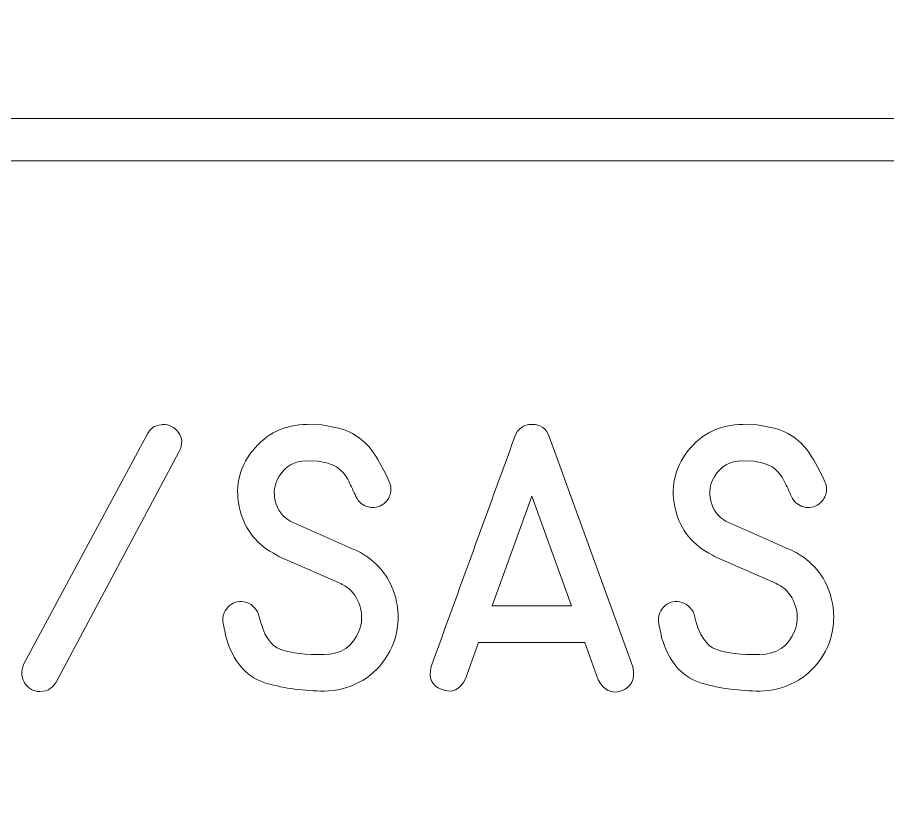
# Model space of a CAD drawing. Header units: millimetres. Extents: x -73 to 73, y -192 to 195.
# Drawn here: x -41.48 to -31.13, y 130.97 to 140.53 of the extents above; entities that cross this region are included whole.
import ezdxf

# ---------------------------------------------------------------- set-up
doc = ezdxf.new("R2010")
doc.units = ezdxf.units.MM
doc.header["$MEASUREMENT"] = 0
doc.layers.add('LED', color=7, linetype='Continuous')

msp = doc.modelspace()

# ---------------------------------------------------------------- linework, layer by layer
at = {"layer": 'LED', "color": 250, "lineweight": 9}
msp.add_open_spline([(70.6599, 74.2658), (70.9361, 74.248), (71.2072, 74.3453), (71.409, 74.5346), (71.409, 74.5346), (71.6108, 74.724), (71.7252, 74.987), (71.725, 75.2637), (71.725, 75.2637), (71.725, 75.2637), (71.725, 89.1213), (71.725, 89.1213), (71.725, 89.1213), (71.7248, 89.3867), (71.6193, 89.6411), (71.4315, 89.8287), (71.4315, 89.8287), (71.2437, 90.0162), (70.9904, 90.1215), (70.725, 90.1213), (70.725, 90.1213), (70.725, 90.1213), (68.2625, 90.1213), (68.2625, 90.1213), (68.2625, 90.1213), (65.9403, 90.1213), (63.7945, 91.3602), (62.6333, 93.3713), (62.6333, 93.3713), (61.4722, 95.3824), (61.4722, 97.8602), (62.6333, 99.8713), (62.6333, 99.8713), (63.7945, 101.8824), (65.9403, 103.1213), (68.2625, 103.1213), (68.2625, 103.1213), (68.2625, 103.1213), (70.725, 103.1213), (70.725, 103.1213), (70.725, 103.1213), (70.9904, 103.1215), (71.2448, 103.227), (71.4324, 103.4148), (71.4324, 103.4148), (71.6199, 103.6026), (71.7252, 103.8559), (71.725, 104.1213), (71.725, 104.1213), (71.725, 104.1213), (71.725, 174.8463), (71.725, 174.8463), (71.725, 174.8463), (71.7248, 175.1117), (71.6193, 175.3661), (71.4315, 175.5537), (71.4315, 175.5537), (71.2437, 175.7412), (70.9904, 175.8465), (70.725, 175.8463), (70.725, 175.8463), (70.725, 175.8463), (68.2625, 175.8463), (68.2625, 175.8463), (68.2625, 175.8463), (65.9403, 175.8463), (63.7945, 177.0852), (62.6333, 179.0963), (62.6333, 179.0963), (61.4722, 181.1074), (61.4722, 183.5852), (62.6333, 185.5963), (62.6333, 185.5963), (63.7945, 187.6074), (65.9403, 188.8463), (68.2625, 188.8463), (68.2625, 188.8463), (68.2625, 188.8463), (70.725, 188.8463), (70.725, 188.8463), (70.725, 188.8463), (70.9904, 188.8465), (71.2448, 188.952), (71.4324, 189.1398), (71.4324, 189.1398), (71.6199, 189.3276), (71.7252, 189.5809), (71.725, 189.8463), (71.725, 189.8463), (71.725, 189.8463), (71.725, 193.6206), (71.725, 193.6206), (71.725, 193.6206), (71.7248, 193.886), (71.6193, 194.1404), (71.4315, 194.328), (71.4315, 194.328), (71.2437, 194.5155), (70.9904, 194.6208), (70.725, 194.6206), (70.725, 194.6206), (70.725, 194.6206), (-70.725, 194.6206), (-70.725, 194.6206), (-70.725, 194.6206), (-70.9904, 194.6204), (-71.2448, 194.5148), (-71.4324, 194.3271), (-71.4324, 194.3271), (-71.6199, 194.1393), (-71.7252, 193.886), (-71.725, 193.6206), (-71.725, 193.6206), (-71.725, 193.6206), (-71.725, 189.8463), (-71.725, 189.8463), (-71.725, 189.8463), (-71.7248, 189.5809), (-71.6192, 189.3265), (-71.4315, 189.1389), (-71.4315, 189.1389), (-71.2437, 188.9514), (-70.9904, 188.8461), (-70.725, 188.8463), (-70.725, 188.8463), (-70.725, 188.8463), (-68.2625, 188.8463), (-68.2625, 188.8463), (-68.2625, 188.8463), (-65.9403, 188.8463), (-63.7944, 187.6074), (-62.6333, 185.5963), (-62.6333, 185.5963), (-61.4722, 183.5852), (-61.4722, 181.1074), (-62.6333, 179.0963), (-62.6333, 179.0963), (-63.7944, 177.0852), (-65.9403, 175.8463), (-68.2625, 175.8463), (-68.2625, 175.8463), (-68.2625, 175.8463), (-70.725, 175.8463), (-70.725, 175.8463), (-70.725, 175.8463), (-70.9904, 175.8461), (-71.2448, 175.7405), (-71.4324, 175.5528), (-71.4324, 175.5528), (-71.6199, 175.365), (-71.7252, 175.1117), (-71.725, 174.8463), (-71.725, 174.8463), (-71.725, 174.8463), (-71.725, 104.1213), (-71.725, 104.1213), (-71.725, 104.1213), (-71.7248, 103.8559), (-71.6192, 103.6015), (-71.4315, 103.4139), (-71.4315, 103.4139), (-71.2437, 103.2264), (-70.9904, 103.1211), (-70.725, 103.1213), (-70.725, 103.1213), (-70.725, 103.1213), (-68.2625, 103.1213), (-68.2625, 103.1213), (-68.2625, 103.1213), (-65.9403, 103.1213), (-63.7944, 101.8824), (-62.6333, 99.8713), (-62.6333, 99.8713), (-61.4722, 97.8602), (-61.4722, 95.3824), (-62.6333, 93.3713), (-62.6333, 93.3713), (-63.7944, 91.3602), (-65.9403, 90.1213), (-68.2625, 90.1213), (-68.2625, 90.1213), (-68.2625, 90.1213), (-70.725, 90.1213), (-70.725, 90.1213), (-70.725, 90.1213), (-70.9904, 90.1211), (-71.2448, 90.0155), (-71.4324, 89.8278), (-71.4324, 89.8278), (-71.6199, 89.64), (-71.7252, 89.3867), (-71.725, 89.1213), (-71.725, 89.1213), (-71.725, 89.1213), (-71.725, 84.4887), (-71.725, 84.4887), (-71.725, 84.4887), (-71.7247, 83.9613), (-71.3163, 83.5248), (-70.7901, 83.4908), (-70.7901, 83.4908), (-70.7901, 83.4908), (70.6599, 74.2658), (70.6599, 74.2658)], degree=3, knots=[0, 0, 0, 0, 0.0192308, 0.0192308, 0.0192308, 0.0192308, 0.0384615, 0.0384615, 0.0384615, 0.0384615, 0.0576923, 0.0576923, 0.0576923, 0.0576923, 0.0769231, 0.0769231, 0.0769231, 0.0769231, 0.0961538, 0.0961538, 0.0961538, 0.0961538, 0.1153846, 0.1153846, 0.1153846, 0.1153846, 0.1346154, 0.1346154, 0.1346154, 0.1346154, 0.1538462, 0.1538462, 0.1538462, 0.1538462, 0.1730769, 0.1730769, 0.1730769, 0.1730769, 0.1923077, 0.1923077, 0.1923077, 0.1923077, 0.2115385, 0.2115385, 0.2115385, 0.2115385, 0.2307692, 0.2307692, 0.2307692, 0.2307692, 0.25, 0.25, 0.25, 0.25, 0.2692308, 0.2692308, 0.2692308, 0.2692308, 0.2884615, 0.2884615, 0.2884615, 0.2884615, 0.3076923, 0.3076923, 0.3076923, 0.3076923, 0.3269231, 0.3269231, 0.3269231, 0.3269231, 0.3461538, 0.3461538, 0.3461538, 0.3461538, 0.3653846, 0.3653846, 0.3653846, 0.3653846, 0.3846154, 0.3846154, 0.3846154, 0.3846154, 0.4038462, 0.4038462, 0.4038462, 0.4038462, 0.4230769, 0.4230769, 0.4230769, 0.4230769, 0.4423077, 0.4423077, 0.4423077, 0.4423077, 0.4615385, 0.4615385, 0.4615385, 0.4615385, 0.4807692, 0.4807692, 0.4807692, 0.4807692, 0.5, 0.5, 0.5, 0.5, 0.5192308, 0.5192308, 0.5192308, 0.5192308, 0.5384615, 0.5384615, 0.5384615, 0.5384615, 0.5576923, 0.5576923, 0.5576923, 0.5576923, 0.5769231, 0.5769231, 0.5769231, 0.5769231, 0.5961538, 0.5961538, 0.5961538, 0.5961538, 0.6153846, 0.6153846, 0.6153846, 0.6153846, 0.6346154, 0.6346154, 0.6346154, 0.6346154, 0.6538462, 0.6538462, 0.6538462, 0.6538462, 0.6730769, 0.6730769, 0.6730769, 0.6730769, 0.6923077, 0.6923077, 0.6923077, 0.6923077, 0.7115385, 0.7115385, 0.7115385, 0.7115385, 0.7307692, 0.7307692, 0.7307692, 0.7307692, 0.75, 0.75, 0.75, 0.75, 0.7692308, 0.7692308, 0.7692308, 0.7692308, 0.7884615, 0.7884615, 0.7884615, 0.7884615, 0.8076923, 0.8076923, 0.8076923, 0.8076923, 0.8269231, 0.8269231, 0.8269231, 0.8269231, 0.8461538, 0.8461538, 0.8461538, 0.8461538, 0.8653846, 0.8653846, 0.8653846, 0.8653846, 0.8846154, 0.8846154, 0.8846154, 0.8846154, 0.9038462, 0.9038462, 0.9038462, 0.9038462, 0.9230769, 0.9230769, 0.9230769, 0.9230769, 0.9423077, 0.9423077, 0.9423077, 0.9423077, 0.9615385, 0.9615385, 0.9615385, 0.9615385, 1, 1, 1, 1], dxfattribs=at)
at = {"layer": 'LED', "color": 175, "lineweight": 9}
msp.add_open_spline([(-58.936, 139.3252), (-58.936, 139.3252), (-24.736, 139.3252), (-24.736, 139.3252), (-24.736, 139.3252), (-24.736, 139.3252), (-24.736, 138.8252), (-24.736, 138.8252), (-24.736, 138.8252), (-24.736, 138.8252), (-58.936, 138.8252), (-58.936, 138.8252), (-58.936, 138.8252), (-58.936, 138.8252), (-58.936, 139.3252), (-58.936, 139.3252)], degree=3, knots=[0, 0, 0, 0, 0.2, 0.2, 0.2, 0.2, 0.4, 0.4, 0.4, 0.4, 0.6, 0.6, 0.6, 0.6, 1, 1, 1, 1], dxfattribs=at)
at = {"layer": 'LED', "color": 240, "lineweight": 9}
for points, knots in [([(-39.9354, 135.5767), (-39.9042, 135.6328), (-39.8666, 135.6656), (-39.8227, 135.6751), (-39.8227, 135.6751), (-39.7788, 135.6851), (-39.7544, 135.6899), (-39.7492, 135.6899), (-39.7492, 135.6899), (-39.6745, 135.6899), (-39.6132, 135.6576), (-39.565, 135.5936), (-39.565, 135.5936), (-39.5163, 135.5296), (-39.5137, 135.4544), (-39.5571, 135.3676), (-39.5571, 135.3676), (-39.5571, 135.3676), (-41.0202, 132.6266), (-41.0202, 132.6266), (-41.0202, 132.6266), (-41.0329, 132.6027), (-41.0551, 132.5784), (-41.0869, 132.553), (-41.0869, 132.553), (-41.1192, 132.5276), (-41.1615, 132.5149), (-41.2144, 132.5149), (-41.2144, 132.5149), (-41.2885, 132.5149), (-41.3478, 132.5472), (-41.3917, 132.6112), (-41.3917, 132.6112), (-41.4356, 132.6752), (-41.4398, 132.752), (-41.4049, 132.8419), (-41.4049, 132.8419), (-41.4049, 132.8419), (-39.9354, 135.5767), (-39.9354, 135.5767)], [0, 0, 0, 0, 0.0909091, 0.0909091, 0.0909091, 0.0909091, 0.1818182, 0.1818182, 0.1818182, 0.1818182, 0.2727273, 0.2727273, 0.2727273, 0.2727273, 0.3636364, 0.3636364, 0.3636364, 0.3636364, 0.4545455, 0.4545455, 0.4545455, 0.4545455, 0.5454545, 0.5454545, 0.5454545, 0.5454545, 0.6363636, 0.6363636, 0.6363636, 0.6363636, 0.7272727, 0.7272727, 0.7272727, 0.7272727, 0.8181818, 0.8181818, 0.8181818, 0.8181818, 1, 1, 1, 1]), ([(-37.4779, 134.2045), (-37.4779, 134.2045), (-37.4531, 134.1939), (-37.4531, 134.1939), (-37.4531, 134.1939), (-37.4531, 134.1939), (-37.425, 134.1802), (-37.425, 134.1802), (-37.425, 134.1802), (-37.425, 134.1802), (-37.4002, 134.1659), (-37.4002, 134.1659), (-37.4002, 134.1659), (-37.3933, 134.1606), (-37.3848, 134.1558), (-37.3763, 134.1511), (-37.3763, 134.1511), (-37.3673, 134.1469), (-37.3589, 134.1416), (-37.3504, 134.1368), (-37.3504, 134.1368), (-37.1462, 134.0024), (-37.0192, 133.8161), (-36.971, 133.5785), (-36.971, 133.5785), (-36.9525, 133.4854), (-36.9482, 133.3896), (-36.9583, 133.2917), (-36.9583, 133.2917), (-36.9752, 133.151), (-37.0244, 133.0213), (-37.1065, 132.9017), (-37.1065, 132.9017), (-37.1885, 132.7821), (-37.2917, 132.6901), (-37.4155, 132.625), (-37.4155, 132.625), (-37.5489, 132.5546), (-37.687, 132.5197), (-37.8298, 132.5197), (-37.8298, 132.5197), (-38.0696, 132.5197), (-38.2982, 132.5504), (-38.5167, 132.6117), (-38.5167, 132.6117), (-38.7347, 132.6731), (-38.8903, 132.8377), (-38.9829, 133.1055), (-38.9829, 133.1055), (-38.9956, 133.1398), (-39.0046, 133.1748), (-39.0109, 133.2108), (-39.0109, 133.2108), (-39.0173, 133.2473), (-39.0247, 133.2833), (-39.0326, 133.3198), (-39.0326, 133.3198), (-39.048, 133.3938), (-39.03, 133.4595), (-38.9776, 133.5166), (-38.9776, 133.5166), (-38.9257, 133.5732), (-38.8607, 133.5949), (-38.7834, 133.5817), (-38.7834, 133.5817), (-38.7014, 133.5648), (-38.6448, 133.5145), (-38.6125, 133.4298), (-38.6125, 133.4298), (-38.6125, 133.4298), (-38.6077, 133.4155), (-38.6077, 133.4155), (-38.6077, 133.4155), (-38.5585, 133.1912), (-38.4717, 133.0573), (-38.3484, 133.0139), (-38.3484, 133.0139), (-38.2246, 132.9705), (-38.0531, 132.9509), (-37.833, 132.9552), (-37.833, 132.9552), (-37.6303, 132.9552), (-37.4912, 133.0504), (-37.4155, 133.2404), (-37.4155, 133.2404), (-37.3827, 133.3251), (-37.3774, 133.4134), (-37.4002, 133.505), (-37.4002, 133.505), (-37.4229, 133.596), (-37.4679, 133.6727), (-37.5351, 133.7336), (-37.5351, 133.7336), (-37.5653, 133.7595), (-37.6044, 133.7833), (-37.6531, 133.8061), (-37.6531, 133.8061), (-37.6531, 133.8061), (-38.3706, 134.1209), (-38.3706, 134.1209), (-38.3706, 134.1209), (-38.3706, 134.1209), (-38.3939, 134.1336), (-38.3939, 134.1336), (-38.3939, 134.1336), (-38.6289, 134.2574), (-38.7744, 134.4337), (-38.831, 134.6623), (-38.831, 134.6623), (-38.9003, 134.9268), (-38.8522, 135.1639), (-38.686, 135.3745), (-38.686, 135.3745), (-38.5204, 135.5846), (-38.3024, 135.6899), (-38.033, 135.6899), (-38.033, 135.6899), (-38.033, 135.6899), (-37.8621, 135.6851), (-37.8621, 135.6851), (-37.8621, 135.6851), (-37.8066, 135.6751), (-37.7526, 135.665), (-37.7013, 135.655), (-37.7013, 135.655), (-37.6494, 135.6455), (-37.597, 135.6285), (-37.5446, 135.6047), (-37.5446, 135.6047), (-37.4144, 135.5439), (-37.3144, 135.4597), (-37.2451, 135.3534), (-37.2451, 135.3534), (-37.1758, 135.247), (-37.1133, 135.1316), (-37.0578, 135.0078), (-37.0578, 135.0078), (-37.0525, 134.9962), (-37.0477, 134.9829), (-37.0435, 134.9676), (-37.0435, 134.9676), (-37.0324, 134.9168), (-37.0377, 134.8708), (-37.0594, 134.8295), (-37.0594, 134.8295), (-37.0715, 134.8035), (-37.0848, 134.784), (-37.098, 134.7707), (-37.098, 134.7707), (-37.1112, 134.757), (-37.1223, 134.748), (-37.1303, 134.7427), (-37.1303, 134.7427), (-37.1843, 134.7046), (-37.243, 134.693), (-37.307, 134.7088), (-37.307, 134.7088), (-37.3716, 134.7231), (-37.4203, 134.7644), (-37.4547, 134.8327), (-37.4547, 134.8327), (-37.4816, 134.8924), (-37.5102, 134.9538), (-37.5404, 135.0163), (-37.5404, 135.0163), (-37.5711, 135.0787), (-37.6139, 135.1306), (-37.6684, 135.1724), (-37.6684, 135.1724), (-37.6912, 135.1888), (-37.7134, 135.201), (-37.7346, 135.2084), (-37.7346, 135.2084), (-37.7558, 135.2163), (-37.779, 135.2248), (-37.805, 135.2343), (-37.805, 135.2343), (-37.805, 135.2343), (-37.9055, 135.2512), (-37.9055, 135.2512), (-37.9055, 135.2512), (-37.9055, 135.2512), (-38.0484, 135.256), (-38.0484, 135.256), (-38.0484, 135.256), (-38.187, 135.2539), (-38.2929, 135.1941), (-38.3659, 135.0761), (-38.3659, 135.0761), (-38.4156, 135.0004), (-38.4341, 134.9163), (-38.422, 134.8231), (-38.422, 134.8231), (-38.4077, 134.7088), (-38.3537, 134.6199), (-38.2606, 134.5564), (-38.2606, 134.5564), (-38.2563, 134.5538), (-38.2521, 134.5501), (-38.2468, 134.5464), (-38.2468, 134.5464), (-38.2415, 134.5432), (-38.2357, 134.5395), (-38.2299, 134.5363), (-38.2299, 134.5363), (-38.2299, 134.5363), (-38.2124, 134.5289), (-38.2124, 134.5289), (-38.2124, 134.5289), (-38.2124, 134.5289), (-38.1939, 134.521), (-38.1939, 134.521), (-38.1939, 134.521), (-38.1939, 134.521), (-37.4779, 134.2045), (-37.4779, 134.2045)], [0, 0, 0, 0, 0.0181818, 0.0181818, 0.0181818, 0.0181818, 0.0363636, 0.0363636, 0.0363636, 0.0363636, 0.0545455, 0.0545455, 0.0545455, 0.0545455, 0.0727273, 0.0727273, 0.0727273, 0.0727273, 0.0909091, 0.0909091, 0.0909091, 0.0909091, 0.1090909, 0.1090909, 0.1090909, 0.1090909, 0.1272727, 0.1272727, 0.1272727, 0.1272727, 0.1454545, 0.1454545, 0.1454545, 0.1454545, 0.1636364, 0.1636364, 0.1636364, 0.1636364, 0.1818182, 0.1818182, 0.1818182, 0.1818182, 0.2, 0.2, 0.2, 0.2, 0.2181818, 0.2181818, 0.2181818, 0.2181818, 0.2363636, 0.2363636, 0.2363636, 0.2363636, 0.2545455, 0.2545455, 0.2545455, 0.2545455, 0.2727273, 0.2727273, 0.2727273, 0.2727273, 0.2909091, 0.2909091, 0.2909091, 0.2909091, 0.3090909, 0.3090909, 0.3090909, 0.3090909, 0.3272727, 0.3272727, 0.3272727, 0.3272727, 0.3454545, 0.3454545, 0.3454545, 0.3454545, 0.3636364, 0.3636364, 0.3636364, 0.3636364, 0.3818182, 0.3818182, 0.3818182, 0.3818182, 0.4, 0.4, 0.4, 0.4, 0.4181818, 0.4181818, 0.4181818, 0.4181818, 0.4363636, 0.4363636, 0.4363636, 0.4363636, 0.4545455, 0.4545455, 0.4545455, 0.4545455, 0.4727273, 0.4727273, 0.4727273, 0.4727273, 0.4909091, 0.4909091, 0.4909091, 0.4909091, 0.5090909, 0.5090909, 0.5090909, 0.5090909, 0.5272727, 0.5272727, 0.5272727, 0.5272727, 0.5454545, 0.5454545, 0.5454545, 0.5454545, 0.5636364, 0.5636364, 0.5636364, 0.5636364, 0.5818182, 0.5818182, 0.5818182, 0.5818182, 0.6, 0.6, 0.6, 0.6, 0.6181818, 0.6181818, 0.6181818, 0.6181818, 0.6363636, 0.6363636, 0.6363636, 0.6363636, 0.6545455, 0.6545455, 0.6545455, 0.6545455, 0.6727273, 0.6727273, 0.6727273, 0.6727273, 0.6909091, 0.6909091, 0.6909091, 0.6909091, 0.7090909, 0.7090909, 0.7090909, 0.7090909, 0.7272727, 0.7272727, 0.7272727, 0.7272727, 0.7454545, 0.7454545, 0.7454545, 0.7454545, 0.7636364, 0.7636364, 0.7636364, 0.7636364, 0.7818182, 0.7818182, 0.7818182, 0.7818182, 0.8, 0.8, 0.8, 0.8, 0.8181818, 0.8181818, 0.8181818, 0.8181818, 0.8363636, 0.8363636, 0.8363636, 0.8363636, 0.8545455, 0.8545455, 0.8545455, 0.8545455, 0.8727273, 0.8727273, 0.8727273, 0.8727273, 0.8909091, 0.8909091, 0.8909091, 0.8909091, 0.9090909, 0.9090909, 0.9090909, 0.9090909, 0.9272727, 0.9272727, 0.9272727, 0.9272727, 0.9454545, 0.9454545, 0.9454545, 0.9454545, 0.9636364, 0.9636364, 0.9636364, 0.9636364, 1, 1, 1, 1]), ([(-36.5583, 132.8139), (-36.3932, 133.27), (-36.2276, 133.7256), (-36.0619, 134.1807), (-36.0619, 134.1807), (-35.8958, 134.6358), (-35.7296, 135.0914), (-35.5635, 135.547), (-35.5635, 135.547), (-35.5291, 135.6412), (-35.4613, 135.6888), (-35.3603, 135.6899), (-35.3603, 135.6899), (-35.2587, 135.691), (-35.1904, 135.6433), (-35.1555, 135.547), (-35.1555, 135.547), (-35.1555, 135.547), (-34.1617, 132.8065), (-34.1617, 132.8065), (-34.1617, 132.8065), (-34.131, 132.6604), (-34.1754, 132.5668), (-34.295, 132.5244), (-34.295, 132.5244), (-34.4152, 132.4816), (-34.5072, 132.5255), (-34.5729, 132.6546), (-34.5729, 132.6546), (-34.5729, 132.6546), (-34.7321, 133.098), (-34.7321, 133.098), (-34.7321, 133.098), (-34.7321, 133.098), (-35.9958, 133.098), (-35.9958, 133.098), (-35.9958, 133.098), (-35.9958, 133.098), (-36.1508, 132.6652), (-36.1508, 132.6652), (-36.1508, 132.6652), (-36.217, 132.535), (-36.3112, 132.4927), (-36.4329, 132.5377), (-36.4329, 132.5377), (-36.5551, 132.5821), (-36.5969, 132.6747), (-36.5583, 132.8139)], [0, 0, 0, 0, 0.0769231, 0.0769231, 0.0769231, 0.0769231, 0.1538462, 0.1538462, 0.1538462, 0.1538462, 0.2307692, 0.2307692, 0.2307692, 0.2307692, 0.3076923, 0.3076923, 0.3076923, 0.3076923, 0.3846154, 0.3846154, 0.3846154, 0.3846154, 0.4615385, 0.4615385, 0.4615385, 0.4615385, 0.5384615, 0.5384615, 0.5384615, 0.5384615, 0.6153846, 0.6153846, 0.6153846, 0.6153846, 0.6923077, 0.6923077, 0.6923077, 0.6923077, 0.7692308, 0.7692308, 0.7692308, 0.7692308, 0.8461538, 0.8461538, 0.8461538, 0.8461538, 1, 1, 1, 1]), ([(-32.2969, 134.2045), (-32.2969, 134.2045), (-32.2721, 134.1939), (-32.2721, 134.1939), (-32.2721, 134.1939), (-32.2721, 134.1939), (-32.244, 134.1802), (-32.244, 134.1802), (-32.244, 134.1802), (-32.244, 134.1802), (-32.2192, 134.1659), (-32.2192, 134.1659), (-32.2192, 134.1659), (-32.2123, 134.1606), (-32.2038, 134.1558), (-32.1953, 134.1511), (-32.1953, 134.1511), (-32.1863, 134.1469), (-32.1779, 134.1416), (-32.1694, 134.1368), (-32.1694, 134.1368), (-31.9652, 134.0024), (-31.8382, 133.8161), (-31.79, 133.5785), (-31.79, 133.5785), (-31.7715, 133.4854), (-31.7672, 133.3896), (-31.7773, 133.2917), (-31.7773, 133.2917), (-31.7942, 133.151), (-31.8434, 133.0213), (-31.9255, 132.9017), (-31.9255, 132.9017), (-32.0075, 132.7821), (-32.1107, 132.6901), (-32.2345, 132.625), (-32.2345, 132.625), (-32.3679, 132.5546), (-32.506, 132.5197), (-32.6488, 132.5197), (-32.6488, 132.5197), (-32.8886, 132.5197), (-33.1172, 132.5504), (-33.3357, 132.6117), (-33.3357, 132.6117), (-33.5537, 132.6731), (-33.7093, 132.8377), (-33.8019, 133.1055), (-33.8019, 133.1055), (-33.8146, 133.1398), (-33.8236, 133.1748), (-33.8299, 133.2108), (-33.8299, 133.2108), (-33.8363, 133.2473), (-33.8437, 133.2833), (-33.8516, 133.3198), (-33.8516, 133.3198), (-33.867, 133.3938), (-33.849, 133.4595), (-33.7966, 133.5166), (-33.7966, 133.5166), (-33.7447, 133.5732), (-33.6797, 133.5949), (-33.6024, 133.5817), (-33.6024, 133.5817), (-33.5204, 133.5648), (-33.4638, 133.5145), (-33.4315, 133.4298), (-33.4315, 133.4298), (-33.4315, 133.4298), (-33.4267, 133.4155), (-33.4267, 133.4155), (-33.4267, 133.4155), (-33.3775, 133.1912), (-33.2907, 133.0573), (-33.1674, 133.0139), (-33.1674, 133.0139), (-33.0436, 132.9705), (-32.8721, 132.9509), (-32.652, 132.9552), (-32.652, 132.9552), (-32.4493, 132.9552), (-32.3102, 133.0504), (-32.2345, 133.2404), (-32.2345, 133.2404), (-32.2017, 133.3251), (-32.1964, 133.4134), (-32.2192, 133.505), (-32.2192, 133.505), (-32.2419, 133.596), (-32.2869, 133.6727), (-32.3541, 133.7336), (-32.3541, 133.7336), (-32.3843, 133.7595), (-32.4234, 133.7833), (-32.4721, 133.8061), (-32.4721, 133.8061), (-32.4721, 133.8061), (-33.1896, 134.1209), (-33.1896, 134.1209), (-33.1896, 134.1209), (-33.1896, 134.1209), (-33.2129, 134.1336), (-33.2129, 134.1336), (-33.2129, 134.1336), (-33.4479, 134.2574), (-33.5934, 134.4337), (-33.65, 134.6623), (-33.65, 134.6623), (-33.7193, 134.9268), (-33.6712, 135.1639), (-33.505, 135.3745), (-33.505, 135.3745), (-33.3394, 135.5846), (-33.1214, 135.6899), (-32.852, 135.6899), (-32.852, 135.6899), (-32.852, 135.6899), (-32.6811, 135.6851), (-32.6811, 135.6851), (-32.6811, 135.6851), (-32.6256, 135.6751), (-32.5716, 135.665), (-32.5203, 135.655), (-32.5203, 135.655), (-32.4684, 135.6455), (-32.416, 135.6285), (-32.3636, 135.6047), (-32.3636, 135.6047), (-32.2334, 135.5439), (-32.1334, 135.4597), (-32.0641, 135.3534), (-32.0641, 135.3534), (-31.9948, 135.247), (-31.9323, 135.1316), (-31.8768, 135.0078), (-31.8768, 135.0078), (-31.8715, 134.9962), (-31.8667, 134.9829), (-31.8625, 134.9676), (-31.8625, 134.9676), (-31.8514, 134.9168), (-31.8567, 134.8708), (-31.8784, 134.8295), (-31.8784, 134.8295), (-31.8905, 134.8035), (-31.9038, 134.784), (-31.917, 134.7707), (-31.917, 134.7707), (-31.9302, 134.757), (-31.9413, 134.748), (-31.9493, 134.7427), (-31.9493, 134.7427), (-32.0033, 134.7046), (-32.062, 134.693), (-32.126, 134.7088), (-32.126, 134.7088), (-32.1906, 134.7231), (-32.2393, 134.7644), (-32.2737, 134.8327), (-32.2737, 134.8327), (-32.3006, 134.8924), (-32.3292, 134.9538), (-32.3594, 135.0163), (-32.3594, 135.0163), (-32.3901, 135.0787), (-32.4329, 135.1306), (-32.4874, 135.1724), (-32.4874, 135.1724), (-32.5102, 135.1888), (-32.5324, 135.201), (-32.5536, 135.2084), (-32.5536, 135.2084), (-32.5748, 135.2163), (-32.598, 135.2248), (-32.624, 135.2343), (-32.624, 135.2343), (-32.624, 135.2343), (-32.7245, 135.2512), (-32.7245, 135.2512), (-32.7245, 135.2512), (-32.7245, 135.2512), (-32.8674, 135.256), (-32.8674, 135.256), (-32.8674, 135.256), (-33.006, 135.2539), (-33.1119, 135.1941), (-33.1849, 135.0761), (-33.1849, 135.0761), (-33.2346, 135.0004), (-33.2531, 134.9163), (-33.241, 134.8231), (-33.241, 134.8231), (-33.2267, 134.7088), (-33.1727, 134.6199), (-33.0796, 134.5564), (-33.0796, 134.5564), (-33.0753, 134.5538), (-33.0711, 134.5501), (-33.0658, 134.5464), (-33.0658, 134.5464), (-33.0605, 134.5432), (-33.0547, 134.5395), (-33.0489, 134.5363), (-33.0489, 134.5363), (-33.0489, 134.5363), (-33.0314, 134.5289), (-33.0314, 134.5289), (-33.0314, 134.5289), (-33.0314, 134.5289), (-33.0129, 134.521), (-33.0129, 134.521), (-33.0129, 134.521), (-33.0129, 134.521), (-32.2969, 134.2045), (-32.2969, 134.2045)], [0, 0, 0, 0, 0.0181818, 0.0181818, 0.0181818, 0.0181818, 0.0363636, 0.0363636, 0.0363636, 0.0363636, 0.0545455, 0.0545455, 0.0545455, 0.0545455, 0.0727273, 0.0727273, 0.0727273, 0.0727273, 0.0909091, 0.0909091, 0.0909091, 0.0909091, 0.1090909, 0.1090909, 0.1090909, 0.1090909, 0.1272727, 0.1272727, 0.1272727, 0.1272727, 0.1454545, 0.1454545, 0.1454545, 0.1454545, 0.1636364, 0.1636364, 0.1636364, 0.1636364, 0.1818182, 0.1818182, 0.1818182, 0.1818182, 0.2, 0.2, 0.2, 0.2, 0.2181818, 0.2181818, 0.2181818, 0.2181818, 0.2363636, 0.2363636, 0.2363636, 0.2363636, 0.2545455, 0.2545455, 0.2545455, 0.2545455, 0.2727273, 0.2727273, 0.2727273, 0.2727273, 0.2909091, 0.2909091, 0.2909091, 0.2909091, 0.3090909, 0.3090909, 0.3090909, 0.3090909, 0.3272727, 0.3272727, 0.3272727, 0.3272727, 0.3454545, 0.3454545, 0.3454545, 0.3454545, 0.3636364, 0.3636364, 0.3636364, 0.3636364, 0.3818182, 0.3818182, 0.3818182, 0.3818182, 0.4, 0.4, 0.4, 0.4, 0.4181818, 0.4181818, 0.4181818, 0.4181818, 0.4363636, 0.4363636, 0.4363636, 0.4363636, 0.4545455, 0.4545455, 0.4545455, 0.4545455, 0.4727273, 0.4727273, 0.4727273, 0.4727273, 0.4909091, 0.4909091, 0.4909091, 0.4909091, 0.5090909, 0.5090909, 0.5090909, 0.5090909, 0.5272727, 0.5272727, 0.5272727, 0.5272727, 0.5454545, 0.5454545, 0.5454545, 0.5454545, 0.5636364, 0.5636364, 0.5636364, 0.5636364, 0.5818182, 0.5818182, 0.5818182, 0.5818182, 0.6, 0.6, 0.6, 0.6, 0.6181818, 0.6181818, 0.6181818, 0.6181818, 0.6363636, 0.6363636, 0.6363636, 0.6363636, 0.6545455, 0.6545455, 0.6545455, 0.6545455, 0.6727273, 0.6727273, 0.6727273, 0.6727273, 0.6909091, 0.6909091, 0.6909091, 0.6909091, 0.7090909, 0.7090909, 0.7090909, 0.7090909, 0.7272727, 0.7272727, 0.7272727, 0.7272727, 0.7454545, 0.7454545, 0.7454545, 0.7454545, 0.7636364, 0.7636364, 0.7636364, 0.7636364, 0.7818182, 0.7818182, 0.7818182, 0.7818182, 0.8, 0.8, 0.8, 0.8, 0.8181818, 0.8181818, 0.8181818, 0.8181818, 0.8363636, 0.8363636, 0.8363636, 0.8363636, 0.8545455, 0.8545455, 0.8545455, 0.8545455, 0.8727273, 0.8727273, 0.8727273, 0.8727273, 0.8909091, 0.8909091, 0.8909091, 0.8909091, 0.9090909, 0.9090909, 0.9090909, 0.9090909, 0.9272727, 0.9272727, 0.9272727, 0.9272727, 0.9454545, 0.9454545, 0.9454545, 0.9454545, 0.9636364, 0.9636364, 0.9636364, 0.9636364, 1, 1, 1, 1]), ([(-34.8904, 133.5335), (-34.8904, 133.5335), (-35.3618, 134.8358), (-35.3618, 134.8358), (-35.3618, 134.8358), (-35.3618, 134.8358), (-35.836, 133.5335), (-35.836, 133.5335), (-35.836, 133.5335), (-35.836, 133.5335), (-34.8904, 133.5335), (-34.8904, 133.5335)], [0, 0, 0, 0, 0.25, 0.25, 0.25, 0.25, 0.5, 0.5, 0.5, 0.5, 1, 1, 1, 1]), ([(-35.3618, 134.8358), (-35.3618, 134.8358), (-34.8904, 133.5335), (-34.8904, 133.5335), (-34.8904, 133.5335), (-34.8904, 133.5335), (-35.3618, 134.8358), (-35.3618, 134.8358)], [0, 0, 0, 0, 0.3333333, 0.3333333, 0.3333333, 0.3333333, 1, 1, 1, 1])]:
    msp.add_open_spline(points, degree=3, knots=knots, dxfattribs=at)

doc.saveas('drawing.dxf')
